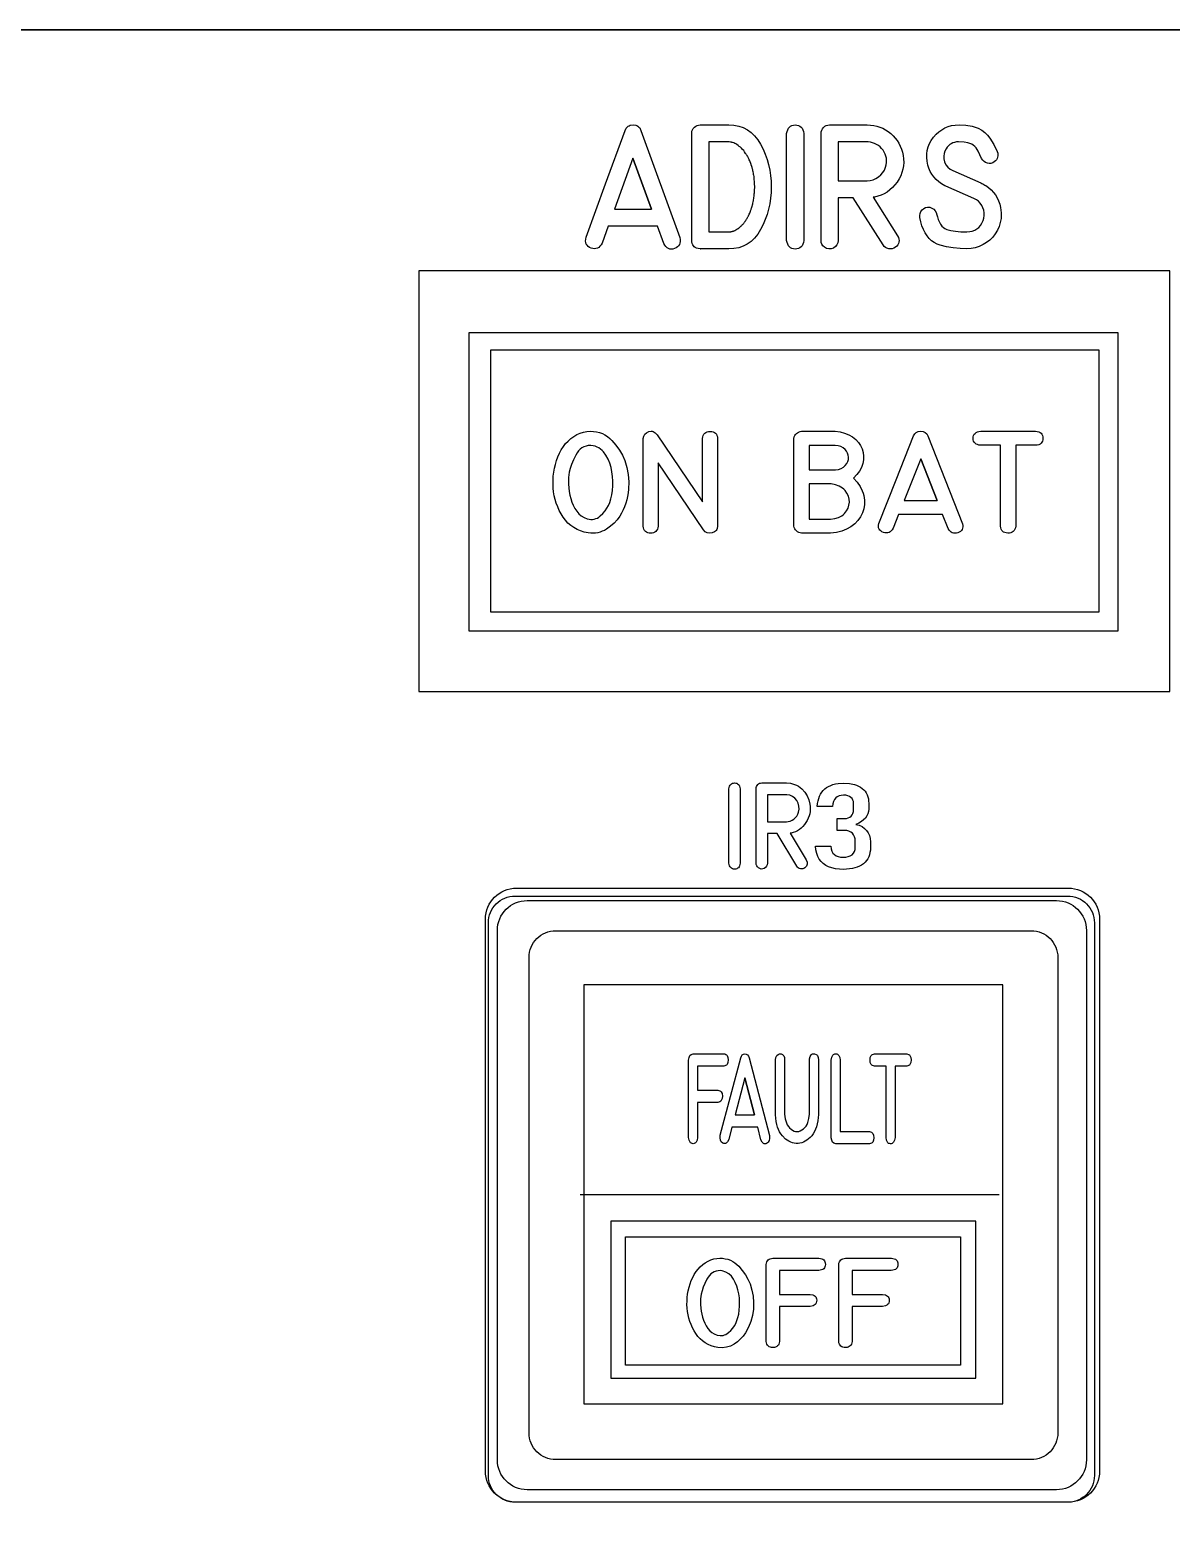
# Model space of a CAD drawing. Extents: x 214 to 359, y 82 to 686.
# Drawn here: x 258 to 301.5, y 564.2 to 621.4 of the extents above; entities that cross this region are included whole.
import ezdxf

# ---------------------------------------------------------------- set-up
doc = ezdxf.new("R2010")
doc.units = 0
for name, color, linetype in [('_BACKPANEL', 5, 'CONTINUOUS'), ('_ENGRAVING', 105, 'CONTINUOUS'), ('_LABELS', 30, 'CONTINUOUS'), ('_TOPLAYER', 1, 'CONTINUOUS')]:
    doc.layers.add(name, color=color, linetype=linetype)

msp = doc.modelspace()

# ---------------------------------------------------------------- linework, layer by layer
at = {"layer": '_BACKPANEL'}
for points in [[(214.375, 621.401), (214.375, 616.651), (214.375, 607.151), (214.375, 597.651), (214.375, 578.651), (214.375, 497.901), (214.375, 488.401), (359.375, 488.401), (359.375, 497.901), (359.375, 578.651), (359.375, 597.651), (359.375, 607.151), (359.375, 616.651), (359.375, 621.401)], [(272.815, 596.131), (301.5, 596.131), (301.5, 612.206), (272.815, 612.206)], [(276.499, 588.322), (297.595, 588.322), (297.7, 588.316), (297.803, 588.301), (297.901, 588.275), (297.996, 588.241), (298.085, 588.198), (298.17, 588.147), (298.249, 588.087), (298.322, 588.021), (298.388, 587.948), (298.447, 587.869), (298.499, 587.785), (298.542, 587.695), (298.576, 587.6), (298.601, 587.502), (298.617, 587.399), (298.622, 587.294), (298.622, 566.199), (298.617, 566.094), (298.601, 565.991), (298.576, 565.893), (298.542, 565.798), (298.499, 565.708), (298.447, 565.624), (298.388, 565.545), (298.322, 565.472), (298.249, 565.406), (298.17, 565.347), (298.085, 565.295), (297.996, 565.252), (297.901, 565.218), (297.803, 565.192), (297.7, 565.177), (297.595, 565.172), (276.499, 565.172), (276.394, 565.177), (276.292, 565.192), (276.193, 565.218), (276.099, 565.252), (276.009, 565.295), (275.924, 565.347), (275.845, 565.406), (275.772, 565.472), (275.706, 565.545), (275.647, 565.624), (275.596, 565.708), (275.553, 565.798), (275.518, 565.893), (275.493, 565.991), (275.477, 566.094), (275.472, 566.199), (275.472, 587.294), (275.477, 587.399), (275.493, 587.502), (275.518, 587.6), (275.553, 587.695), (275.596, 587.785), (275.647, 587.869), (275.706, 587.948), (275.772, 588.021), (275.845, 588.087), (275.924, 588.147), (276.009, 588.198), (276.099, 588.241), (276.193, 588.275), (276.292, 588.301), (276.394, 588.316)]]:
    msp.add_lwpolyline(points, close=True, dxfattribs=at)
at = {"layer": '_ENGRAVING'}
for points in [[(279.208, 613.483), (279.95, 615.522), (280.694, 617.562), (280.741, 617.654), (280.772, 617.69), (280.808, 617.72), (280.848, 617.743), (280.893, 617.76), (280.997, 617.774), (281.101, 617.762), (281.146, 617.746), (281.186, 617.722), (281.222, 617.692), (281.254, 617.656), (281.302, 617.562), (282.785, 613.471), (282.797, 613.393), (282.799, 613.323), (282.79, 613.259), (282.77, 613.203), (282.74, 613.154), (282.699, 613.112), (282.648, 613.077), (282.586, 613.05), (282.521, 613.032), (282.46, 613.027), (282.402, 613.033), (282.348, 613.051), (282.299, 613.082), (282.253, 613.124), (282.21, 613.178), (282.172, 613.244), (281.934, 613.906), (280.048, 613.906), (279.817, 613.261), (279.778, 613.194), (279.735, 613.139), (279.688, 613.097), (279.638, 613.067), (279.583, 613.049), (279.524, 613.044), (279.462, 613.051), (279.396, 613.07), (279.333, 613.098), (279.282, 613.133), (279.241, 613.175), (279.212, 613.223), (279.195, 613.278), (279.188, 613.34), (279.193, 613.408)], [(283.565, 617.774), (284.654, 617.774), (284.851, 617.763), (285.035, 617.728), (285.206, 617.67), (285.365, 617.589), (285.51, 617.485), (285.643, 617.358), (285.764, 617.208), (285.871, 617.034), (285.966, 616.847), (286.048, 616.655), (286.118, 616.458), (286.175, 616.257), (286.219, 616.051), (286.251, 615.84), (286.27, 615.625), (286.276, 615.405), (286.27, 615.186), (286.251, 614.97), (286.219, 614.76), (286.175, 614.554), (286.118, 614.353), (286.048, 614.156), (285.965, 613.964), (285.87, 613.777), (285.762, 613.603), (285.642, 613.453), (285.509, 613.325), (285.363, 613.221), (285.205, 613.14), (285.034, 613.083), (284.851, 613.048), (284.654, 613.036), (283.565, 613.036), (283.569, 613.036), (283.565, 613.036), (283.481, 613.05), (283.425, 613.068), (283.376, 613.091), (283.335, 613.121), (283.302, 613.158), (283.276, 613.2), (283.257, 613.249), (283.246, 613.304), (283.243, 613.365), (283.241, 613.365), (283.243, 617.45), (283.241, 617.469), (283.25, 617.53), (283.27, 617.587), (283.3, 617.638), (283.342, 617.685), (283.391, 617.724), (283.445, 617.752), (283.504, 617.769), (283.567, 617.774)], [(287.523, 613.356), (287.507, 613.279), (287.484, 613.213), (287.453, 613.157), (287.415, 613.111), (287.371, 613.076), (287.319, 613.05), (287.26, 613.035), (287.194, 613.03), (287.127, 613.036), (287.069, 613.051), (287.017, 613.077), (286.972, 613.112), (286.935, 613.158), (286.905, 613.214), (286.882, 613.28), (286.866, 613.356), (286.866, 617.446), (286.882, 617.522), (286.905, 617.589), (286.935, 617.645), (286.972, 617.691), (287.017, 617.727), (287.069, 617.752), (287.127, 617.768), (287.194, 617.773), (287.26, 617.768), (287.319, 617.753), (287.371, 617.728), (287.415, 617.692), (287.453, 617.646), (287.484, 617.589), (287.507, 617.523), (287.523, 617.446)], [(291.102, 613.538), (291.133, 613.474), (291.153, 613.413), (291.16, 613.354), (291.155, 613.298), (291.139, 613.244), (291.111, 613.193), (291.071, 613.145), (291.019, 613.099), (290.961, 613.066), (290.9, 613.046), (290.834, 613.039), (290.763, 613.046), (290.696, 613.064), (290.638, 613.094), (290.59, 613.136), (290.552, 613.189), (289.411, 614.991), (288.833, 614.991), (288.833, 613.362), (288.821, 613.269), (288.787, 613.189), (288.73, 613.124), (288.65, 613.072), (288.56, 613.041), (288.473, 613.036), (288.389, 613.058), (288.308, 613.106), (288.252, 613.157), (288.212, 613.217), (288.188, 613.286), (288.18, 613.362), (288.18, 617.45), (288.186, 617.515), (288.204, 617.575), (288.233, 617.63), (288.274, 617.68), (288.323, 617.721), (288.378, 617.751), (288.439, 617.768), (288.504, 617.774), (289.941, 617.774), (290.068, 617.769), (290.191, 617.754), (290.31, 617.728), (290.425, 617.692), (290.535, 617.646), (290.641, 617.589), (290.743, 617.522), (290.841, 617.445), (290.932, 617.36), (291.014, 617.269), (291.086, 617.173), (291.15, 617.071), (291.205, 616.963), (291.251, 616.851), (291.287, 616.732), (291.315, 616.608), (291.333, 616.474), (291.337, 616.341), (291.328, 616.211), (291.306, 616.082), (291.271, 615.956), (291.222, 615.833), (291.16, 615.711), (291.085, 615.592), (291, 615.479), (290.908, 615.378), (290.809, 615.289), (290.704, 615.211), (290.592, 615.145), (290.473, 615.091), (290.348, 615.048), (290.216, 615.017), (290.172, 615.01)], [(294.279, 615.558), (294.316, 615.542), (294.357, 615.521), (294.394, 615.5), (294.43, 615.478), (294.468, 615.456), (294.577, 615.377), (294.676, 615.291), (294.763, 615.198), (294.839, 615.098), (294.905, 614.99), (294.959, 614.875), (295.003, 614.753), (295.035, 614.623), (295.052, 614.519), (295.061, 614.412), (295.061, 614.305), (295.054, 614.195), (295.026, 614.041), (294.98, 613.893), (294.916, 613.75), (294.833, 613.613), (294.735, 613.487), (294.625, 613.377), (294.504, 613.281), (294.371, 613.201), (294.221, 613.132), (294.068, 613.083), (293.912, 613.053), (293.754, 613.043), (293.488, 613.052), (293.229, 613.078), (292.976, 613.121), (292.729, 613.181), (292.611, 613.222), (292.502, 613.279), (292.402, 613.349), (292.31, 613.434), (292.228, 613.533), (292.154, 613.647), (292.089, 613.775), (292.032, 613.918), (291.991, 614.075), (291.958, 614.237), (291.95, 614.318), (291.961, 614.394), (291.991, 614.465), (292.04, 614.531), (292.102, 614.585), (292.171, 614.619), (292.248, 614.633), (292.331, 614.628), (292.415, 614.6), (292.486, 614.553), (292.542, 614.487), (292.585, 614.401), (292.592, 614.38), (292.623, 614.261), (292.658, 614.155), (292.699, 614.061), (292.745, 613.98), (292.796, 613.911), (292.852, 613.855), (292.913, 613.812), (292.98, 613.781), (293.131, 613.739), (293.31, 613.711), (293.516, 613.695), (293.749, 613.693), (293.858, 613.7), (293.958, 613.72), (294.049, 613.753), (294.131, 613.8), (294.205, 613.86), (294.269, 613.933), (294.325, 614.019), (294.371, 614.119), (294.4, 614.215), (294.414, 614.312), (294.412, 614.412), (294.394, 614.513), (294.363, 614.612), (294.319, 614.701), (294.262, 614.782), (294.193, 614.855), (294.116, 614.911), (294.017, 614.963), (292.946, 615.433), (292.911, 615.452), (292.786, 615.525), (292.674, 615.605), (292.574, 615.693), (292.486, 615.788), (292.41, 615.89), (292.348, 615.999), (292.297, 616.116), (292.259, 616.24), (292.228, 616.387), (292.214, 616.529), (292.217, 616.668), (292.236, 616.802), (292.271, 616.933), (292.323, 617.061), (292.391, 617.184), (292.475, 617.304), (292.572, 617.414), (292.676, 617.51), (292.787, 617.59), (292.905, 617.657), (293.03, 617.708), (293.163, 617.745), (293.303, 617.767), (293.45, 617.774), (293.705, 617.767), (293.946, 617.722), (294.062, 617.693), (294.179, 617.647), (294.316, 617.573), (294.437, 617.485), (294.54, 617.385), (294.626, 617.272), (294.773, 617.024), (294.906, 616.756), (294.927, 616.696), (294.935, 616.641), (294.933, 616.588), (294.923, 616.538), (294.903, 616.49), (294.875, 616.439), (294.846, 616.402), (294.797, 616.361), (294.735, 616.326), (294.671, 616.305), (294.603, 616.3), (294.533, 616.31), (294.466, 616.334), (294.407, 616.372), (294.356, 616.426), (294.313, 616.495), (294.185, 616.769), (294.148, 616.836), (294.103, 616.897), (294.052, 616.952), (293.994, 617.002), (293.944, 617.034), (293.896, 617.056), (293.791, 617.094), (293.64, 617.12), (293.427, 617.127), (293.352, 617.121), (293.281, 617.108), (293.215, 617.087), (293.154, 617.057), (293.097, 617.02), (293.044, 616.974), (292.996, 616.92), (292.953, 616.858), (292.906, 616.771), (292.877, 616.679), (292.865, 616.583), (292.87, 616.481), (292.897, 616.36), (292.946, 616.253), (293.017, 616.161), (293.11, 616.083), (293.131, 616.068), (293.157, 616.053), (293.182, 616.042), (293.21, 616.03)], [(284.654, 613.689), (284.664, 613.689), (284.675, 613.689), (284.683, 613.69), (284.694, 613.691), (284.704, 613.692), (284.717, 613.693), (284.726, 613.694), (284.738, 613.696), (284.747, 613.697), (284.759, 613.698), (284.777, 613.703), (284.786, 613.706), (284.798, 613.712), (284.808, 613.713), (284.821, 613.716), (284.83, 613.719), (284.842, 613.723), (284.863, 613.733), (284.886, 613.742), (284.895, 613.745), (284.907, 613.751), (284.925, 613.763), (284.948, 613.774), (284.958, 613.78), (284.969, 613.788), (284.99, 613.802), (285, 613.808), (285.013, 613.816), (285.022, 613.823), (285.034, 613.832), (285.043, 613.838), (285.055, 613.846), (285.078, 613.864), (285.096, 613.883), (285.106, 613.892), (285.117, 613.904), (285.126, 613.913), (285.138, 613.925), (285.159, 613.943), (285.168, 613.952), (285.18, 613.964), (285.189, 613.974), (285.2, 613.987), (285.219, 614.01), (285.24, 614.036), (285.258, 614.061), (285.268, 614.074), (285.279, 614.087), (285.287, 614.1), (285.298, 614.114), (285.306, 614.129), (285.316, 614.144), (285.335, 614.172), (285.343, 614.187), (285.353, 614.202), (285.361, 614.217), (285.372, 614.232), (285.386, 614.262), (285.394, 614.279), (285.404, 614.297), (285.412, 614.312), (285.423, 614.33), (285.428, 614.346), (285.436, 614.364), (285.453, 614.399), (285.469, 614.436), (285.475, 614.453), (285.483, 614.473), (285.488, 614.491), (285.497, 614.512), (285.508, 614.549), (285.514, 614.568), (285.522, 614.589), (285.534, 614.628), (285.547, 614.667), (285.551, 614.687), (285.557, 614.709), (285.561, 614.729), (285.568, 614.751), (285.572, 614.768), (285.578, 614.79), (285.584, 614.834), (285.588, 614.854), (285.594, 614.876), (285.596, 614.895), (285.601, 614.917), (285.608, 614.961), (285.611, 614.982), (285.617, 615.005), (285.621, 615.049), (285.623, 615.069), (285.626, 615.093), (285.631, 615.137), (285.633, 615.181), (285.635, 615.227), (285.638, 615.271), (285.639, 615.293), (285.642, 615.317), (285.643, 615.337), (285.645, 615.361), (285.645, 615.382), (285.645, 615.405), (285.645, 615.427), (285.645, 615.449), (285.643, 615.471), (285.642, 615.496), (285.642, 615.516), (285.642, 615.539), (285.638, 615.586), (285.635, 615.627), (285.631, 615.676), (285.628, 615.718), (285.624, 615.762), (285.62, 615.782), (285.619, 615.806), (285.61, 615.85), (285.605, 615.869), (285.603, 615.891), (285.596, 615.935), (285.589, 615.979), (285.578, 616.021), (285.571, 616.06), (285.564, 616.08), (285.559, 616.102), (285.552, 616.121), (285.547, 616.143), (285.536, 616.183), (285.524, 616.222), (285.516, 616.239), (285.51, 616.259), (285.497, 616.298), (285.483, 616.335), (285.475, 616.353), (285.469, 616.372), (285.46, 616.389), (285.453, 616.407), (285.436, 616.442), (285.423, 616.474), (285.406, 616.509), (285.397, 616.524), (285.39, 616.539), (285.372, 616.571), (285.353, 616.601), (285.343, 616.616), (285.335, 616.631), (285.316, 616.659), (285.307, 616.673), (285.3, 616.687), (285.261, 616.74), (285.224, 616.791), (285.182, 616.837), (285.14, 616.881), (285.101, 616.921), (285.057, 616.955), (285.013, 616.99), (284.969, 617.02), (284.927, 617.046), (284.886, 617.066), (284.842, 617.083), (284.798, 617.099), (284.777, 617.105), (284.759, 617.113), (284.717, 617.12), (284.675, 617.122), (284.664, 617.122), (284.654, 617.122), (283.891, 617.122), (283.891, 613.689)], [(289.941, 615.641), (290.057, 615.65), (290.168, 615.677), (290.275, 615.722), (290.377, 615.785), (290.469, 615.862), (290.544, 615.95), (290.604, 616.049), (290.646, 616.16), (290.669, 616.248), (290.681, 616.333), (290.683, 616.417), (290.676, 616.499), (290.659, 616.578), (290.631, 616.656), (290.594, 616.731), (290.547, 616.804), (290.492, 616.872), (290.433, 616.932), (290.369, 616.984), (290.299, 617.027), (290.225, 617.063), (290.146, 617.091), (290.062, 617.11), (289.973, 617.122), (288.833, 617.122), (288.833, 615.641)], [(281.698, 614.556), (280.994, 616.5), (280.286, 614.556)], [(280.994, 616.5), (281.698, 614.556)], [(285.092, 589.577), (285.066, 589.478), (285.046, 589.439), (285.021, 589.407), (284.992, 589.382), (284.958, 589.365), (284.92, 589.354), (284.876, 589.351), (284.833, 589.355), (284.794, 589.365), (284.761, 589.383), (284.731, 589.408), (284.707, 589.439), (284.687, 589.478), (284.662, 589.577), (284.662, 592.416), (284.687, 592.515), (284.707, 592.554), (284.731, 592.586), (284.761, 592.611), (284.794, 592.629), (284.833, 592.64), (284.876, 592.643), (284.92, 592.64), (284.958, 592.629), (284.992, 592.612), (285.021, 592.587), (285.046, 592.555), (285.066, 592.516), (285.092, 592.416)], [(287.614, 589.703), (287.647, 589.616), (287.651, 589.576), (287.649, 589.536), (287.638, 589.499), (287.619, 589.464), (287.559, 589.398), (287.522, 589.376), (287.481, 589.362), (287.438, 589.357), (287.392, 589.361), (287.348, 589.374), (287.31, 589.395), (287.278, 589.424), (287.253, 589.461), (286.507, 590.712), (286.128, 590.712), (286.128, 589.581), (286.121, 589.516), (286.098, 589.461), (286.061, 589.416), (286.009, 589.38), (285.95, 589.358), (285.893, 589.355), (285.838, 589.37), (285.785, 589.403), (285.748, 589.439), (285.722, 589.481), (285.707, 589.528), (285.701, 589.581), (285.701, 592.419), (285.705, 592.464), (285.717, 592.506), (285.736, 592.544), (285.763, 592.578), (285.795, 592.607), (285.831, 592.628), (285.87, 592.64), (285.913, 592.644), (286.854, 592.644), (287.018, 592.63), (287.095, 592.612), (287.17, 592.587), (287.243, 592.555), (287.312, 592.515), (287.443, 592.415), (287.556, 592.293), (287.645, 592.156), (287.711, 592.003), (287.753, 591.835), (287.765, 591.741), (287.767, 591.649), (287.762, 591.558), (287.747, 591.469), (287.724, 591.382), (287.692, 591.296), (287.652, 591.212), (287.602, 591.129), (287.547, 591.051), (287.486, 590.981), (287.422, 590.919), (287.353, 590.865), (287.28, 590.819), (287.202, 590.781), (287.12, 590.751), (287.034, 590.73), (287.005, 590.725)], [(289.046, 592.636), (289.262, 592.624), (289.451, 592.586), (289.536, 592.558), (289.614, 592.523), (289.686, 592.482), (289.751, 592.435), (289.81, 592.381), (289.861, 592.323), (289.904, 592.26), (289.939, 592.191), (289.967, 592.117), (289.986, 592.038), (289.998, 591.954), (290.002, 591.864), (290.002, 591.647), (289.994, 591.554), (289.97, 591.465), (289.93, 591.382), (289.874, 591.303), (289.803, 591.23), (289.72, 591.166), (289.623, 591.109), (289.514, 591.061), (289.637, 591.025), (289.746, 590.974), (289.84, 590.908), (289.919, 590.828), (289.984, 590.735), (290.03, 590.631), (290.057, 590.516), (290.066, 590.391), (290.066, 590.167), (290.062, 590.071), (290.049, 589.981), (290.028, 589.897), (289.999, 589.818), (289.961, 589.745), (289.915, 589.677), (289.86, 589.615), (289.797, 589.559), (289.726, 589.508), (289.648, 589.464), (289.564, 589.427), (289.473, 589.397), (289.375, 589.374), (289.27, 589.357), (289.041, 589.343), (289.041, 589.343), (288.879, 589.349), (288.73, 589.367), (288.593, 589.397), (288.47, 589.439), (288.36, 589.494), (288.264, 589.561), (288.181, 589.64), (288.112, 589.732), (288.056, 589.837), (288.013, 589.954), (287.984, 590.084), (287.968, 590.227), (288.55, 590.227), (288.565, 590.124), (288.594, 590.036), (288.635, 589.963), (288.689, 589.905), (288.755, 589.861), (288.833, 589.83), (288.924, 589.811), (289.028, 589.805), (289.13, 589.811), (289.22, 589.829), (289.298, 589.86), (289.364, 589.903), (289.417, 589.957), (289.454, 590.022), (289.477, 590.096), (289.484, 590.18), (289.484, 590.415), (289.477, 590.508), (289.457, 590.59), (289.423, 590.66), (289.375, 590.719), (289.315, 590.767), (289.243, 590.801), (289.161, 590.821), (289.068, 590.828), (288.793, 590.828), (288.793, 591.283), (289.068, 591.283), (289.147, 591.288), (289.217, 591.305), (289.276, 591.333), (289.327, 591.372), (289.368, 591.422), (289.397, 591.481), (289.414, 591.551), (289.42, 591.629), (289.42, 591.855), (289.414, 591.928), (289.395, 591.991), (289.363, 592.045), (289.319, 592.091), (289.264, 592.128), (289.198, 592.154), (289.121, 592.17), (289.033, 592.175), (288.946, 592.169), (288.868, 592.149), (288.8, 592.117), (288.742, 592.073), (288.695, 592.014), (288.657, 591.94), (288.629, 591.851), (288.611, 591.747), (288.032, 591.747), (288.045, 591.856), (288.064, 591.957), (288.091, 592.052), (288.124, 592.139), (288.164, 592.22), (288.211, 592.293), (288.265, 592.358), (288.326, 592.417), (288.393, 592.468), (288.467, 592.513), (288.547, 592.551), (288.634, 592.582), (288.727, 592.606), (288.827, 592.623)], [(286.854, 591.163), (286.929, 591.17), (287.002, 591.188), (287.072, 591.219), (287.139, 591.263), (287.199, 591.317), (287.249, 591.378), (287.287, 591.447), (287.315, 591.523), (287.338, 591.644), (287.335, 591.759), (287.306, 591.867), (287.25, 591.97), (287.176, 592.059), (287.088, 592.126), (286.988, 592.17), (286.875, 592.191), (286.128, 592.191), (286.128, 591.163)], [(276.549, 588.629), (297.625, 588.629), (297.747, 588.623), (297.865, 588.605), (297.979, 588.575), (298.089, 588.536), (298.193, 588.486), (298.291, 588.426), (298.383, 588.358), (298.467, 588.281), (298.544, 588.196), (298.612, 588.105), (298.672, 588.007), (298.722, 587.903), (298.762, 587.793), (298.791, 587.679), (298.809, 587.56), (298.815, 587.438), (298.815, 566.363), (298.809, 566.241), (298.791, 566.122), (298.762, 566.008), (298.722, 565.899), (298.672, 565.794), (298.612, 565.696), (298.544, 565.605), (298.467, 565.52), (298.383, 565.443), (298.291, 565.375), (298.193, 565.316), (298.089, 565.266), (297.979, 565.226), (297.865, 565.196), (297.747, 565.178), (297.625, 565.172), (276.549, 565.172), (276.427, 565.178), (276.309, 565.196), (276.194, 565.226), (276.085, 565.266), (275.981, 565.316), (275.883, 565.375), (275.791, 565.443), (275.707, 565.52), (275.63, 565.605), (275.561, 565.696), (275.502, 565.794), (275.452, 565.899), (275.412, 566.008), (275.383, 566.122), (275.365, 566.241), (275.359, 566.363), (275.359, 587.438), (275.365, 587.56), (275.383, 587.679), (275.412, 587.793), (275.452, 587.903), (275.502, 588.007), (275.561, 588.105), (275.63, 588.196), (275.707, 588.281), (275.791, 588.358), (275.883, 588.426), (275.981, 588.486), (276.085, 588.536), (276.194, 588.575), (276.309, 588.605), (276.427, 588.623)], [(276.957, 588.151), (297.173, 588.151), (297.29, 588.145), (297.404, 588.127), (297.513, 588.099), (297.618, 588.061), (297.718, 588.013), (297.813, 587.956), (297.9, 587.89), (297.981, 587.817), (298.055, 587.736), (298.121, 587.648), (298.178, 587.554), (298.226, 587.454), (298.264, 587.349), (298.292, 587.239), (298.309, 587.126), (298.315, 587.009), (298.315, 566.793), (298.309, 566.675), (298.292, 566.562), (298.264, 566.452), (298.226, 566.347), (298.178, 566.247), (298.121, 566.153), (298.055, 566.065), (297.981, 565.984), (297.9, 565.911), (297.813, 565.845), (297.718, 565.788), (297.618, 565.74), (297.513, 565.702), (297.404, 565.674), (297.29, 565.656), (297.173, 565.651), (276.957, 565.651), (276.84, 565.656), (276.726, 565.674), (276.617, 565.702), (276.512, 565.74), (276.412, 565.788), (276.318, 565.845), (276.23, 565.911), (276.149, 565.984), (276.075, 566.065), (276.01, 566.153), (275.953, 566.247), (275.905, 566.347), (275.866, 566.452), (275.838, 566.562), (275.821, 566.675), (275.815, 566.793), (275.815, 587.009), (275.821, 587.126), (275.838, 587.239), (275.866, 587.349), (275.905, 587.454), (275.953, 587.554), (276.01, 587.648), (276.075, 587.736), (276.149, 587.817), (276.23, 587.89), (276.318, 587.956), (276.412, 588.013), (276.512, 588.061), (276.617, 588.099), (276.726, 588.127), (276.84, 588.145)]]:
    msp.add_lwpolyline(points, close=True, dxfattribs=at)
at = {"layer": '_LABELS'}
for points in [[(298.799, 599.177), (298.799, 609.177), (275.549, 609.177), (275.549, 599.177)], [(280.683, 604.955), (280.763, 604.689), (280.814, 604.419), (280.835, 604.143), (280.826, 603.863), (280.811, 603.723), (280.788, 603.586), (280.757, 603.453), (280.719, 603.322), (280.673, 603.194), (280.619, 603.07), (280.558, 602.949), (280.489, 602.83), (280.389, 602.691), (280.272, 602.562), (280.138, 602.444), (279.988, 602.337), (279.907, 602.29), (279.825, 602.252), (279.74, 602.222), (279.654, 602.2), (279.565, 602.186), (279.474, 602.181), (279.381, 602.183), (279.286, 602.194), (279.135, 602.226), (278.992, 602.27), (278.859, 602.326), (278.734, 602.395), (278.619, 602.476), (278.513, 602.57), (278.417, 602.676), (278.329, 602.794), (278.25, 602.921), (278.181, 603.051), (278.12, 603.185), (278.068, 603.322), (278.025, 603.463), (277.99, 603.607), (277.965, 603.755), (277.948, 603.906), (277.941, 604.058), (277.941, 604.21), (277.951, 604.361), (277.969, 604.51), (277.996, 604.659), (278.031, 604.807), (278.075, 604.953), (278.128, 605.099), (278.189, 605.239), (278.259, 605.37), (278.337, 605.49), (278.424, 605.601), (278.519, 605.701), (278.622, 605.792), (278.735, 605.873), (278.855, 605.944), (278.978, 606), (279.104, 606.041), (279.233, 606.065), (279.365, 606.073), (279.489, 606.067), (279.607, 606.051), (279.719, 606.023), (279.826, 605.985), (279.927, 605.935), (280.022, 605.875), (280.111, 605.803), (280.194, 605.721), (280.345, 605.541), (280.477, 605.353), (280.59, 605.158)], [(284.229, 602.447), (284.216, 602.356), (284.2, 602.318), (284.177, 602.284), (284.148, 602.254), (284.112, 602.23), (284.02, 602.193), (283.921, 602.18), (283.834, 602.195), (283.759, 602.237), (283.695, 602.306), (281.962, 604.864), (281.962, 602.447), (281.948, 602.385), (281.927, 602.331), (281.9, 602.285), (281.866, 602.248), (281.827, 602.218), (281.781, 602.198), (281.729, 602.185), (281.67, 602.181), (281.612, 602.185), (281.56, 602.198), (281.514, 602.218), (281.474, 602.248), (281.441, 602.285), (281.415, 602.331), (281.394, 602.385), (281.38, 602.447), (281.38, 605.799), (281.406, 605.89), (281.451, 605.963), (281.516, 606.02), (281.6, 606.06), (281.691, 606.076), (281.733, 606.072), (281.773, 606.061), (281.811, 606.043), (281.848, 606.017), (281.915, 605.942), (283.648, 603.381), (283.648, 605.799), (283.661, 605.863), (283.681, 605.918), (283.708, 605.964), (283.742, 606.002), (283.783, 606.032), (283.831, 606.052), (283.886, 606.065), (283.948, 606.068), (284.009, 606.063), (284.063, 606.05), (284.11, 606.029), (284.149, 606), (284.18, 605.962), (284.204, 605.916), (284.221, 605.862), (284.229, 605.799)], [(288.719, 606.073), (288.908, 606.048), (289.08, 606.003), (289.237, 605.939), (289.379, 605.855), (289.502, 605.756), (289.605, 605.647), (289.687, 605.529), (289.749, 605.402), (289.789, 605.267), (289.807, 605.128), (289.803, 604.985), (289.777, 604.838), (289.726, 604.691), (289.648, 604.551), (289.544, 604.417), (289.413, 604.288), (289.557, 604.131), (289.671, 603.968), (289.755, 603.799), (289.785, 603.712), (289.809, 603.624), (289.835, 603.448), (289.836, 603.279), (289.811, 603.115), (289.76, 602.957), (289.685, 602.807), (289.587, 602.67), (289.465, 602.544), (289.32, 602.43), (289.154, 602.333), (288.969, 602.26), (288.765, 602.211), (288.542, 602.185), (288.536, 602.185), (287.438, 602.185), (287.378, 602.196), (287.325, 602.213), (287.278, 602.237), (287.238, 602.267), (287.205, 602.303), (287.178, 602.345), (287.159, 602.394), (287.145, 602.449), (287.145, 605.803), (287.158, 605.859), (287.177, 605.908), (287.203, 605.952), (287.236, 605.988), (287.276, 606.019), (287.323, 606.043), (287.377, 606.061), (287.438, 606.073)], [(290.393, 602.551), (291.054, 604.225), (291.717, 605.898), (291.759, 605.974), (291.819, 606.028), (291.895, 606.061), (291.987, 606.073), (292.08, 606.063), (292.157, 606.03), (292.216, 605.975), (292.26, 605.898), (293.582, 602.542), (293.593, 602.478), (293.594, 602.42), (293.586, 602.368), (293.569, 602.322), (293.542, 602.281), (293.505, 602.247), (293.46, 602.219), (293.405, 602.196), (293.347, 602.182), (293.292, 602.177), (293.241, 602.182), (293.193, 602.197), (293.148, 602.222), (293.107, 602.257), (293.07, 602.301), (293.035, 602.356), (292.823, 602.899), (291.141, 602.899), (290.935, 602.369), (290.9, 602.314), (290.862, 602.27), (290.82, 602.235), (290.775, 602.21), (290.727, 602.196), (290.674, 602.191), (290.619, 602.197), (290.56, 602.212), (290.504, 602.236), (290.458, 602.265), (290.422, 602.299), (290.396, 602.338), (290.38, 602.384), (290.374, 602.434), (290.379, 602.49)], [(295.034, 602.451), (295.034, 605.537), (294.277, 605.537), (294.21, 605.546), (294.151, 605.562), (294.101, 605.585), (294.061, 605.615), (294.03, 605.651), (294.007, 605.695), (293.994, 605.746), (293.99, 605.804), (293.994, 605.862), (294.008, 605.913), (294.03, 605.957), (294.062, 605.994), (294.102, 606.024), (294.152, 606.048), (294.21, 606.064), (294.277, 606.073), (296.371, 606.073), (296.438, 606.064), (296.496, 606.048), (296.545, 606.025), (296.585, 605.995), (296.616, 605.958), (296.639, 605.914), (296.652, 605.863), (296.657, 605.804), (296.653, 605.746), (296.64, 605.695), (296.617, 605.651), (296.586, 605.614), (296.546, 605.584), (296.497, 605.561), (296.439, 605.546), (296.371, 605.537), (295.616, 605.537), (295.616, 602.451), (295.601, 602.388), (295.579, 602.333), (295.551, 602.287), (295.516, 602.249), (295.475, 602.22), (295.427, 602.2), (295.373, 602.188), (295.312, 602.185), (295.251, 602.19), (295.198, 602.203), (295.153, 602.224), (295.114, 602.253), (295.083, 602.29), (295.06, 602.336), (295.043, 602.389)], [(279.381, 605.534), (279.289, 605.528), (279.203, 605.51), (279.123, 605.481), (279.048, 605.44), (278.979, 605.387), (278.916, 605.322), (278.858, 605.246), (278.807, 605.158), (278.718, 604.977), (278.648, 604.809), (278.595, 604.656), (278.56, 604.516), (278.533, 604.302), (278.531, 604.047), (278.541, 603.91), (278.558, 603.774), (278.584, 603.638), (278.618, 603.503), (278.661, 603.372), (278.713, 603.248), (278.775, 603.13), (278.847, 603.019), (278.929, 602.921), (279.023, 602.84), (279.129, 602.778), (279.247, 602.734), (279.318, 602.717), (279.387, 602.709), (279.453, 602.709), (279.516, 602.718), (279.577, 602.736), (279.636, 602.761), (279.692, 602.796), (279.745, 602.839), (279.844, 602.935), (279.929, 603.034), (280.002, 603.136), (280.062, 603.24), (280.112, 603.358), (280.154, 603.493), (280.187, 603.645), (280.212, 603.814), (280.226, 603.991), (280.227, 604.168), (280.216, 604.346), (280.193, 604.523), (280.157, 604.695), (280.106, 604.859), (280.042, 605.014), (279.963, 605.161), (279.868, 605.29), (279.814, 605.345), (279.756, 605.393), (279.693, 605.435), (279.625, 605.471), (279.553, 605.5), (279.476, 605.522)], [(288.719, 605.534), (287.729, 605.534), (287.729, 604.598), (288.726, 604.598), (288.845, 604.618), (288.949, 604.653), (289.036, 604.703), (289.106, 604.768), (289.161, 604.842), (289.199, 604.918), (289.222, 604.997), (289.228, 605.079), (289.219, 605.16), (289.194, 605.238), (289.153, 605.312), (289.097, 605.383), (289.025, 605.444), (288.939, 605.489), (288.837, 605.519)], [(292.612, 603.432), (291.985, 605.027), (291.354, 603.432)], [(291.985, 605.027), (292.612, 603.432)], [(288.536, 602.722), (288.701, 602.74), (288.845, 602.781), (288.968, 602.845), (289.022, 602.885), (289.07, 602.931), (289.151, 603.031), (289.21, 603.137), (289.246, 603.248), (289.261, 603.365), (289.253, 603.482), (289.223, 603.596), (289.17, 603.706), (289.095, 603.812), (289.049, 603.861), (288.997, 603.906), (288.875, 603.979), (288.729, 604.032), (288.561, 604.064), (287.729, 604.064), (287.729, 602.722)], [(295.118, 568.926), (295.118, 584.928), (279.118, 584.928), (279.118, 568.926)], [(283.118, 579.101), (283.118, 582.061), (283.137, 582.159), (283.172, 582.231), (283.223, 582.278), (283.29, 582.299), (284.464, 582.299), (284.504, 582.292), (284.538, 582.278), (284.567, 582.257), (284.59, 582.231), (284.622, 582.159), (284.633, 582.062), (284.622, 581.965), (284.59, 581.894), (284.566, 581.868), (284.536, 581.848), (284.502, 581.835), (284.462, 581.828), (283.459, 581.828), (283.459, 580.91), (284.241, 580.91), (284.314, 580.889), (284.343, 580.87), (284.367, 580.845), (284.399, 580.776), (284.411, 580.683), (284.401, 580.589), (284.369, 580.517), (284.346, 580.489), (284.316, 580.467), (284.241, 580.438), (283.459, 580.438), (283.459, 579.101), (283.444, 579), (283.412, 578.927), (283.389, 578.901), (283.362, 578.882), (283.331, 578.871), (283.295, 578.866), (283.259, 578.869), (283.227, 578.88), (283.199, 578.898), (283.175, 578.923), (283.138, 578.997)], [(284.332, 579.187), (284.72, 580.666), (285.11, 582.145), (285.135, 582.212), (285.17, 582.26), (285.214, 582.289), (285.269, 582.299), (285.323, 582.29), (285.368, 582.262), (285.403, 582.213), (285.429, 582.145), (286.206, 579.178), (286.213, 579.07), (286.198, 578.984), (286.161, 578.918), (286.134, 578.893), (286.102, 578.873), (286.068, 578.86), (286.035, 578.856), (286.005, 578.86), (285.977, 578.874), (285.927, 578.926), (285.885, 579.014), (285.76, 579.494), (284.772, 579.494), (284.651, 579.026), (284.608, 578.938), (284.583, 578.907), (284.557, 578.885), (284.528, 578.872), (284.497, 578.868), (284.465, 578.873), (284.43, 578.887), (284.37, 578.933), (284.334, 578.998), (284.321, 579.083)], [(288.079, 579.995), (288.079, 579.962), (288.074, 579.861), (288.058, 579.737), (288.036, 579.621), (288.008, 579.514), (287.973, 579.415), (287.932, 579.325), (287.884, 579.242), (287.83, 579.169), (287.77, 579.104), (287.641, 578.998), (287.575, 578.957), (287.508, 578.924), (287.44, 578.9), (287.371, 578.884), (287.301, 578.875), (287.229, 578.875), (287.158, 578.883), (287.089, 578.899), (287.021, 578.924), (286.954, 578.956), (286.826, 579.044), (286.704, 579.165), (286.648, 579.237), (286.598, 579.317), (286.556, 579.405), (286.52, 579.501), (286.491, 579.604), (286.469, 579.716), (286.453, 579.835), (286.445, 579.962), (286.445, 579.995), (286.445, 582.064), (286.458, 582.155), (286.492, 582.23), (286.536, 582.278), (286.589, 582.299), (286.652, 582.294), (286.711, 582.266), (286.753, 582.218), (286.778, 582.151), (286.787, 582.064), (286.787, 579.995), (286.809, 579.815), (286.83, 579.733), (286.857, 579.658), (286.891, 579.589), (286.932, 579.526), (286.979, 579.469), (287.032, 579.418), (287.089, 579.377), (287.147, 579.347), (287.206, 579.331), (287.265, 579.327), (287.326, 579.335), (287.387, 579.356), (287.448, 579.389), (287.511, 579.435), (287.563, 579.484), (287.608, 579.541), (287.646, 579.604), (287.676, 579.673), (287.718, 579.827), (287.738, 579.995), (287.738, 582.064), (287.741, 582.11), (287.763, 582.199), (287.801, 582.26), (287.825, 582.279), (287.854, 582.292), (287.924, 582.296), (287.992, 582.274), (288.019, 582.254), (288.04, 582.228), (288.069, 582.158), (288.079, 582.064)], [(288.74, 578.861), (288.673, 578.881), (288.623, 578.926), (288.587, 578.997), (288.568, 579.094), (288.568, 582.061), (288.589, 582.167), (288.625, 582.241), (288.649, 582.267), (288.677, 582.285), (288.709, 582.296), (288.745, 582.299), (288.781, 582.294), (288.812, 582.282), (288.839, 582.263), (288.862, 582.237), (288.895, 582.163), (288.91, 582.061), (288.91, 579.329), (290.029, 579.331), (290.104, 579.306), (290.134, 579.284), (290.158, 579.257), (290.189, 579.185), (290.199, 579.09), (290.188, 578.996), (290.155, 578.926), (290.131, 578.9), (290.102, 578.881), (290.028, 578.861)], [(290.665, 579.098), (290.665, 581.826), (290.22, 581.826), (290.146, 581.848), (290.116, 581.868), (290.093, 581.894), (290.061, 581.966), (290.051, 582.062), (290.061, 582.158), (290.093, 582.23), (290.117, 582.257), (290.146, 582.277), (290.22, 582.299), (291.45, 582.299), (291.524, 582.278), (291.552, 582.257), (291.576, 582.231), (291.608, 582.159), (291.618, 582.062), (291.608, 581.965), (291.577, 581.893), (291.553, 581.867), (291.524, 581.847), (291.49, 581.834), (291.45, 581.826), (291.007, 581.826), (291.007, 579.098), (290.985, 578.994), (290.948, 578.92), (290.924, 578.894), (290.896, 578.876), (290.864, 578.866), (290.828, 578.863), (290.792, 578.867), (290.761, 578.879), (290.734, 578.897), (290.712, 578.923), (290.679, 578.996)], [(285.636, 579.965), (285.268, 581.375), (284.897, 579.965)], [(285.268, 581.375), (285.636, 579.965)], [(280.145, 575.91), (280.145, 575.768), (280.145, 569.91), (294.091, 569.91), (294.091, 575.91)], [(280.716, 575.312), (293.502, 575.312), (293.502, 570.41), (280.716, 570.41)], [(285.469, 573.511), (285.539, 573.277), (285.584, 573.04), (285.602, 572.798), (285.595, 572.551), (285.561, 572.308), (285.5, 572.076), (285.413, 571.855), (285.298, 571.644), (285.21, 571.521), (285.107, 571.408), (284.99, 571.304), (284.858, 571.21), (284.715, 571.135), (284.564, 571.09), (284.406, 571.073), (284.241, 571.085), (284.108, 571.113), (283.983, 571.151), (283.866, 571.201), (283.756, 571.261), (283.655, 571.332), (283.562, 571.415), (283.477, 571.508), (283.4, 571.612), (283.331, 571.724), (283.27, 571.838), (283.216, 571.955), (283.171, 572.076), (283.133, 572.199), (283.103, 572.326), (283.08, 572.456), (283.066, 572.589), (283.059, 572.723), (283.06, 572.856), (283.068, 572.989), (283.084, 573.12), (283.107, 573.251), (283.138, 573.381), (283.223, 573.637), (283.277, 573.761), (283.338, 573.875), (283.407, 573.981), (283.483, 574.078), (283.567, 574.167), (283.658, 574.247), (283.757, 574.318), (283.862, 574.38), (283.971, 574.429), (284.081, 574.465), (284.195, 574.486), (284.31, 574.493), (284.419, 574.488), (284.523, 574.474), (284.622, 574.45), (284.715, 574.416), (284.804, 574.372), (284.887, 574.319), (284.966, 574.256), (285.039, 574.184), (285.172, 574.026), (285.288, 573.861), (285.387, 573.689)], [(286.081, 571.314), (286.081, 574.256), (286.093, 574.308), (286.11, 574.354), (286.133, 574.393), (286.162, 574.426), (286.197, 574.452), (286.238, 574.472), (286.339, 574.493), (288.094, 574.493), (288.153, 574.486), (288.204, 574.472), (288.247, 574.451), (288.283, 574.425), (288.31, 574.392), (288.33, 574.354), (288.342, 574.309), (288.346, 574.257), (288.342, 574.206), (288.33, 574.161), (288.31, 574.122), (288.282, 574.09), (288.246, 574.064), (288.202, 574.045), (288.15, 574.031), (288.09, 574.025), (286.591, 574.025), (286.591, 573.112), (287.76, 573.112), (287.87, 573.092), (287.913, 573.073), (287.949, 573.047), (287.977, 573.016), (287.997, 572.979), (288.009, 572.936), (288.014, 572.887), (288.011, 572.837), (287.999, 572.793), (287.98, 572.755), (287.952, 572.722), (287.917, 572.694), (287.873, 572.672), (287.76, 572.643), (286.591, 572.643), (286.591, 571.314), (286.583, 571.26), (286.569, 571.213), (286.548, 571.173), (286.52, 571.14), (286.486, 571.115), (286.446, 571.096), (286.399, 571.085), (286.345, 571.08), (286.291, 571.083), (286.243, 571.093), (286.201, 571.111), (286.166, 571.137), (286.136, 571.17), (286.112, 571.21), (286.093, 571.258)], [(288.853, 571.314), (288.853, 574.256), (288.865, 574.308), (288.882, 574.354), (288.905, 574.393), (288.934, 574.426), (288.969, 574.452), (289.01, 574.472), (289.111, 574.493), (290.866, 574.493), (290.925, 574.486), (290.976, 574.472), (291.019, 574.451), (291.055, 574.425), (291.082, 574.392), (291.102, 574.354), (291.114, 574.309), (291.118, 574.257), (291.114, 574.206), (291.102, 574.161), (291.082, 574.122), (291.054, 574.09), (291.018, 574.064), (290.974, 574.045), (290.922, 574.031), (290.862, 574.025), (289.363, 574.025), (289.363, 573.112), (290.532, 573.112), (290.642, 573.092), (290.685, 573.073), (290.721, 573.047), (290.749, 573.016), (290.769, 572.979), (290.781, 572.936), (290.786, 572.887), (290.783, 572.837), (290.771, 572.793), (290.752, 572.755), (290.724, 572.722), (290.688, 572.694), (290.645, 572.672), (290.532, 572.643), (289.363, 572.643), (289.363, 571.314), (289.355, 571.26), (289.341, 571.213), (289.32, 571.173), (289.292, 571.14), (289.258, 571.115), (289.218, 571.096), (289.171, 571.085), (289.117, 571.08), (289.063, 571.083), (289.015, 571.093), (288.973, 571.111), (288.937, 571.137), (288.907, 571.17), (288.883, 571.21), (288.865, 571.258)], [(284.325, 574.02), (284.244, 574.014), (284.168, 573.999), (284.097, 573.973), (284.032, 573.937), (283.971, 573.89), (283.916, 573.834), (283.865, 573.767), (283.82, 573.689), (283.742, 573.53), (283.68, 573.383), (283.634, 573.248), (283.603, 573.125), (283.58, 572.937), (283.578, 572.713), (283.601, 572.473), (283.654, 572.235), (283.692, 572.12), (283.738, 572.011), (283.792, 571.908), (283.855, 571.81), (283.927, 571.723), (284.01, 571.653), (284.103, 571.598), (284.207, 571.559), (284.329, 571.537), (284.387, 571.538), (284.443, 571.545), (284.497, 571.561), (284.548, 571.583), (284.645, 571.651), (284.731, 571.736), (284.806, 571.823), (284.87, 571.912), (284.923, 572.004), (284.967, 572.108), (285.004, 572.226), (285.033, 572.36), (285.054, 572.508), (285.067, 572.664), (285.068, 572.82), (285.059, 572.976), (285.038, 573.131), (285.006, 573.283), (284.962, 573.427), (284.905, 573.563), (284.836, 573.692), (284.753, 573.805), (284.654, 573.896), (284.539, 573.964), (284.408, 574.01)]]:
    msp.add_lwpolyline(points, close=True, dxfattribs=at)
msp.add_lwpolyline([(278.979, 576.927), (294.979, 576.927)], dxfattribs=at)
at = {"layer": '_TOPLAYER'}
msp.add_lwpolyline([(216.695, 621.401), (357.094, 621.398)], dxfattribs=at)
for points in [[(274.725, 598.448), (299.525, 598.448), (299.525, 609.829), (274.725, 609.829)], [(278.05, 587.001), (296.199, 587.001), (296.304, 586.995), (296.407, 586.98), (296.505, 586.955), (296.599, 586.92), (296.689, 586.877), (296.773, 586.826), (296.852, 586.767), (296.925, 586.701), (296.991, 586.628), (297.05, 586.549), (297.101, 586.465), (297.144, 586.375), (297.179, 586.281), (297.204, 586.182), (297.219, 586.08), (297.225, 585.975), (297.225, 567.826), (297.219, 567.721), (297.204, 567.619), (297.179, 567.52), (297.144, 567.426), (297.101, 567.336), (297.05, 567.252), (296.991, 567.173), (296.925, 567.1), (296.852, 567.034), (296.773, 566.975), (296.689, 566.924), (296.599, 566.881), (296.505, 566.846), (296.407, 566.821), (296.304, 566.806), (296.199, 566.801), (278.05, 566.801), (277.945, 566.806), (277.843, 566.821), (277.744, 566.846), (277.65, 566.881), (277.56, 566.924), (277.476, 566.975), (277.397, 567.034), (277.324, 567.1), (277.258, 567.173), (277.199, 567.252), (277.148, 567.336), (277.105, 567.426), (277.071, 567.52), (277.045, 567.619), (277.03, 567.721), (277.025, 567.826), (277.025, 585.975), (277.03, 586.08), (277.045, 586.182), (277.071, 586.281), (277.105, 586.375), (277.148, 586.465), (277.199, 586.549), (277.258, 586.628), (277.324, 586.701), (277.397, 586.767), (277.476, 586.826), (277.56, 586.877), (277.65, 586.92), (277.744, 586.955), (277.843, 586.98), (277.945, 586.995)]]:
    msp.add_lwpolyline(points, close=True, dxfattribs=at)

doc.saveas('drawing.dxf')
